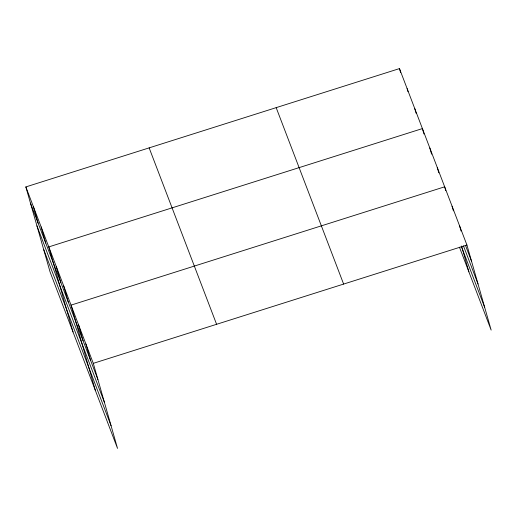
<?xml version="1.0" encoding="UTF-8"?>
<svg xmlns="http://www.w3.org/2000/svg" width="517" height="517" viewBox="0 0 517 517"><rect width="100%" height="100%" fill="white"/><g stroke="black" fill="none" stroke-linecap="round" stroke-linejoin="round"><path stroke-width="0.78" d="M25.85 186.921L93.299 363.348L117.527 448.407L50.078 271.974L25.85 186.921L399.473 68.593L466.922 245.026L491.15 330.079L459.471 247.229M93.299 363.348L466.922 245.026M465.552 245.588L471.549 261.266M463.465 245.905L478.018 283.975M461.28 246.163L484.681 307.369M276.175 107.639L343.624 284.072M149.142 147.875L216.597 324.301M30.477 203.155L97.926 379.588M36.946 225.864L104.395 402.297M43.609 249.265L111.058 425.691M459.503 225.619L461.041 231.034M452.084 206.212L453.403 210.852M445.764 190.67L444.665 186.805L71.042 305.127L95.27 390.18M461.565 246.131L468.893 271.858M437.246 167.398L438.784 172.807M429.821 147.991L431.585 154.176M423.946 133.993L422.402 128.584L48.785 246.906L73.013 331.959M414.757 108.589L416.082 113.223M407.112 88.594L407.997 91.683M399.473 68.593L400.572 72.464M85.88 343.941L90.507 360.181M78.461 324.534L83.088 340.774M63.623 285.72L68.25 301.96M56.204 266.313L60.832 282.547M41.14 226.911L45.767 243.145M33.495 206.916L38.122 223.15"/></g></svg>
